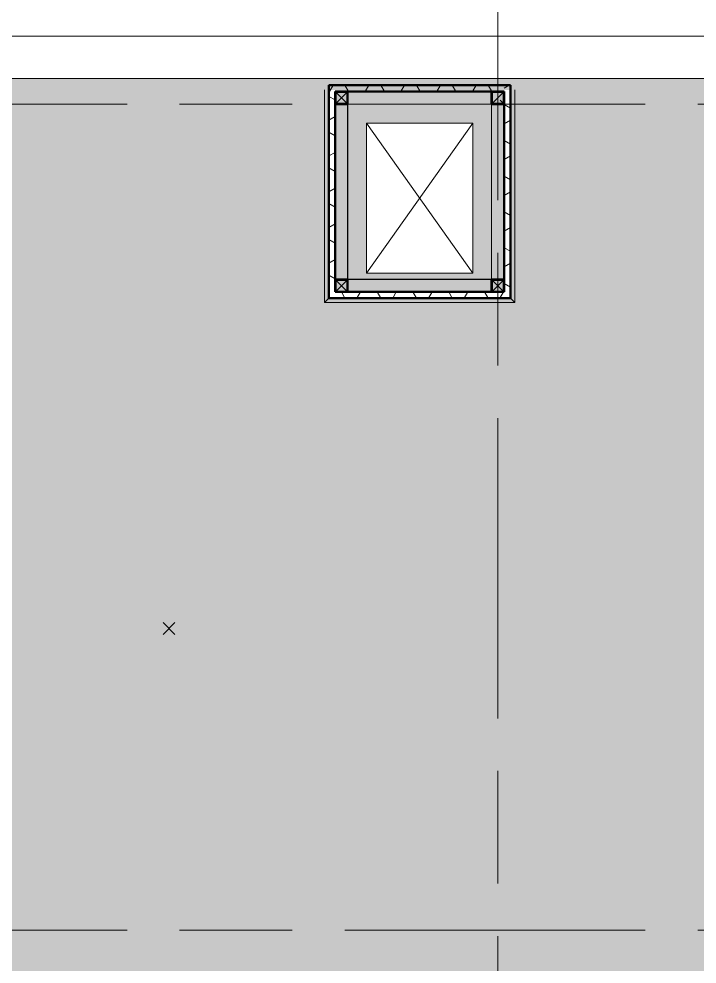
# Model space of a CAD drawing. Header units: millimetres. Extents: x -76261 to 649593, y -304265 to 60256.
# Drawn here: x 193874 to 199292, y -6870 to 682 of the extents above; entities that cross this region are included whole.
import ezdxf

# ---------------------------------------------------------------- set-up
doc = ezdxf.new("R2010")
doc.units = ezdxf.units.MM
doc.header["$LTSCALE"] = 2000
doc.header["$MEASUREMENT"] = 0
doc.linetypes.add('Centre', pattern=[6.9, 4, -0.7, 1.5, -0.7])
doc.layers.get('0').update_dxf_attribs({"linetype": 'CONTINUOUS'})
for name, color, linetype, lineweight in [('A-DETL', 8, 'CONTINUOUS', 15), ('A-FLOR', 8, 'CONTINUOUS', 15), ('A-FLOR-PATT', 8, 'CONTINUOUS', 15), ('A-WALL', 8, 'CONTINUOUS', 15), ('A-WALL-PATT', 8, 'CONTINUOUS', 50), ('I-WALL', 8, 'CONTINUOUS', 15), ('S-BEAM', 12, 'CONTINUOUS', 15), ('S-GRID', 14, 'CONTINUOUS', 15)]:
    doc.layers.add(name, color=color, linetype=linetype, lineweight=lineweight)
pattern_1 = [(45, (276192.53, 42001.64), (-106.06602, 106.06602), [])]

# ---------------------------------------------------------------- blocks, each defined once
blk = doc.blocks.new('Basic Wall _ WALL CONCERET-150-PL - ___-10677315-TERRANCE FLOOR PLAN')
at = {"layer": 'A-WALL-PATT'}
blk.add_hatch(color=256, dxfattribs=at).paths.add_polyline_path([(-57843, -41886.6), (-54867.5, -41886.6), (-54777.5, -41796.6), (-83852.5, -41796.6), (-83852.5, -41886.6), (-62218.6, -41886.6)], flags=0)
blk = doc.blocks.new('PIPE 100X100X2_5 - PIPE 100X100X2_5-10912462-TERRANCE FLOOR PLAN')
at = {"layer": 'S-BEAM'}
for p, q in [((-81167.4, -46237.2), (-81072.4, -46142.2)), ((-81072.4, -46237.2), (-81167.4, -46142.2))]:
    blk.add_line(p, q, dxfattribs=at)
blk = doc.blocks.new('Basic Wall _ WALL CONCERET-150-PL - ___-10912368-TERRANCE FLOOR PLAN')
at = {"layer": 'A-WALL-PATT', "lineweight": 15}
h = blk.add_hatch(color=256, dxfattribs=at)
h.paths.add_polyline_path([(-78357.5, -43586.6), (-78357.5, -41886.6), (-78392.5, -41851.6), (-78392.5, -43551.6)], flags=0)
h.paths.add_polyline_path([(-78445, -43499.1), (-78445, -43404.1), (-78540, -43404.1), (-78492.5, -43451.6)], flags=0)
h.paths.add_polyline_path([(-78540, -43401.6), (-78442.5, -43401.6), (-78442.5, -41999.6), (-78542.5, -41999.6), (-78542.5, -43401.6)], flags=0)
h.paths.add_polyline_path([(-78540, -41997.1), (-78445, -41997.1), (-78445, -41902.1), (-78492.5, -41949.6)], flags=0)
blk.add_hatch(color=256, dxfattribs=at).paths.add_polyline_path([(-78542.5, -43401.6), (-78542.5, -41999.6), (-78544.5, -42001.6), (-78544.5, -43399.6)], flags=0)
at = {"layer": 'A-WALL'}
for p, q in [((-78540, -41997.1), (-78445, -41902.1)), ((-78357.5, -41886.6), (-78357.5, -43586.6)), ((-78544.5, -42001.6), (-78544.5, -43399.6)), ((-78542.5, -41999.6), (-78542.5, -43401.6)), ((-78445, -43499.1), (-78540, -43404.1)), ((-78357.5, -43586.6), (-78392.5, -43551.6))]:
    blk.add_line(p, q, dxfattribs=at)
blk = doc.blocks.new('PIPE 100X100X2_5 - PIPE 100X100X2_5-10922040-TERRANCE FLOOR PLAN')
at = {"layer": 'S-BEAM'}
for p, q in [((-78445, -43499.1), (-78540, -43404.1)), ((-78445, -43404.1), (-78540, -43499.1))]:
    blk.add_line(p, q, dxfattribs=at)
blk = doc.blocks.new('PIPE 100X100X2_5 - PIPE 100X100X2_5-10921958-TERRANCE FLOOR PLAN')
at = {"layer": 'S-BEAM'}
for p, q in [((-79695, -43499.1), (-79790, -43404.1)), ((-79695, -43404.1), (-79790, -43499.1))]:
    blk.add_line(p, q, dxfattribs=at)
blk = doc.blocks.new('PIPE 100X100X2_5 - PIPE 100X100X2_5-10921794-TERRANCE FLOOR PLAN')
at = {"layer": 'S-BEAM'}
for p, q in [((-78445, -41902.1), (-78474.4, -41931.5)), ((-78445, -41997.1), (-78474.4, -41967.8))]:
    blk.add_line(p, q, dxfattribs=at)
blk = doc.blocks.new('Basic Wall _ WALL CONCERET-150-PL - ___-10912408-TERRANCE FLOOR PLAN')
at = {"layer": 'A-WALL-PATT', "lineweight": 15}
h = blk.add_hatch(color=256, dxfattribs=at)
h.paths.add_polyline_path([(-78544.5, -41999.6), (-78542.5, -41999.6), (-78542.5, -41899.6), (-79692.5, -41899.6), (-79692.5, -41999.6), (-79690.5, -41999.6)], flags=0)
h.paths.add_polyline_path([(-78540, -41997.1), (-78445, -41902.1), (-78540, -41902.1)], flags=0)
h.paths.add_polyline_path([(-79695, -41997.1), (-79695, -41902.1), (-79790, -41902.1), (-79720.9, -41971.3)], flags=0)
blk.add_hatch(color=256, dxfattribs=at).paths.add_polyline_path([(-78544.5, -42001.6), (-78542.5, -41999.6), (-79692.5, -41999.6), (-79690.5, -42001.6), (-78620.5, -42001.6)], flags=0)
at = {"layer": 'A-WALL'}
for p, q in [((-79695, -41997.1), (-79790, -41902.1)), ((-78445, -41902.1), (-78540, -41997.1)), ((-79692.5, -41999.6), (-78542.5, -41999.6)), ((-79690.5, -42001.6), (-78544.5, -42001.6))]:
    blk.add_line(p, q, dxfattribs=at)
blk = doc.blocks.new('Basic Wall _ WALL CONCERET-150-PL - ___-10912415-TERRANCE FLOOR PLAN')
at = {"layer": 'A-WALL-PATT', "lineweight": 15}
h = blk.add_hatch(color=256, dxfattribs=at)
h.paths.add_polyline_path([(-79792.5, -43586.6), (-78357.5, -43586.6), (-78392.5, -43551.6), (-79842.5, -43551.6), (-79877.5, -43586.6), (-79842.5, -43586.6)], flags=0)
h.paths.add_polyline_path([(-78544.5, -43501.6), (-78542.5, -43501.6), (-78542.5, -43401.6), (-79692.5, -43401.6), (-79692.5, -43501.6), (-79690.5, -43501.6)], flags=0)
h.paths.add_polyline_path([(-78540, -43499.1), (-78445, -43499.1), (-78540, -43404.1)], flags=0)
h.paths.add_polyline_path([(-79790, -43499.1), (-79695, -43499.1), (-79695, -43404.1), (-79720.9, -43430)], flags=0)
blk.add_hatch(color=256, dxfattribs=at).paths.add_polyline_path([(-79692.5, -43401.6), (-78542.5, -43401.6), (-78544.5, -43399.6), (-79690.5, -43399.6)], flags=0)
at = {"layer": 'A-WALL'}
for p, q in [((-79790, -43499.1), (-79695, -43404.1)), ((-78542.5, -43401.6), (-79692.5, -43401.6)), ((-78544.5, -43399.6), (-79690.5, -43399.6)), ((-78540, -43404.1), (-78445, -43499.1)), ((-79877.5, -43586.6), (-79842.5, -43551.6)), ((-78392.5, -43551.6), (-78357.5, -43586.6)), ((-78357.5, -43586.6), (-79877.5, -43586.6))]:
    blk.add_line(p, q, dxfattribs=at)
blk = doc.blocks.new('Basic Wall _ WALL CONCERET-150-PL - ___-10912422-TERRANCE FLOOR PLAN')
at = {"layer": 'A-WALL-PATT', "lineweight": 15}
h = blk.add_hatch(color=256, dxfattribs=at)
h.paths.add_polyline_path([(-79877.5, -43586.6), (-79842.5, -43551.6), (-79842.5, -41851.6), (-79877.5, -41886.6), (-79877.5, -43551.6)], flags=0)
h.paths.add_polyline_path([(-79790, -43499.1), (-79695, -43404.1), (-79790, -43404.1)], flags=0)
h.paths.add_polyline_path([(-79720.9, -43401.6), (-79692.5, -43401.6), (-79692.5, -41999.6), (-79792.5, -41999.6), (-79792.5, -43401.6), (-79790, -43401.6)], flags=0)
h.paths.add_polyline_path([(-79790, -41997.1), (-79695, -41997.1), (-79790, -41902.1)], flags=0)
blk.add_hatch(color=256, dxfattribs=at).paths.add_polyline_path([(-79692.5, -43401.6), (-79690.5, -43399.6), (-79690.5, -42001.6), (-79692.5, -41999.6), (-79692.5, -42480.2)], flags=0)
at = {"layer": 'A-WALL'}
for p, q in [((-79877.5, -43586.6), (-79877.5, -41886.6)), ((-79790, -41902.1), (-79695, -41997.1)), ((-79692.5, -43401.6), (-79692.5, -41999.6)), ((-79690.5, -43399.6), (-79690.5, -42001.6)), ((-79695, -43404.1), (-79790, -43499.1)), ((-79842.5, -43551.6), (-79877.5, -43586.6))]:
    blk.add_line(p, q, dxfattribs=at)
blk = doc.blocks.new('Xrexf_Office')
at = {"layer": 'A-FLOR-PATT'}
h = blk.add_hatch(dxfattribs=at)
h.set_pattern_fill('FP_4', color=256, style=0, pattern_type=2)
h.set_pattern_definition([(0, (276192.53, 42001.64), (1219.2, 304.8), [50.292, -864.108, 50.292, -864.108, -4876.8]), (0, (276192.53, 42001.64), (1219.2, 304.8), [-1828.8, 50.292, -1778.508, 50.292, -864.108, -2133.6]), (0, (276192.53, 42001.64), (1219.2, 304.8), [-4572, 50.292, -559.308, 50.292, -1473.708]), (120, (276649.73, 42154.04), (-873.5645, 903.4582), [50.292, -864.108, 50.292, -864.108, -4876.8]), (120, (276649.73, 42154.04), (-873.5645, 903.4582), [-1828.8, 50.292, -1778.508, 50.292, -864.108, -2133.6]), (120, (276649.73, 42154.04), (-873.5645, 903.4582), [-4572, 50.292, -559.308, 50.292, -1473.708]), (240, (276802.13, 42763.64), (-345.6355, -1208.2582), [50.292, -864.108, 50.292, -864.108, -4876.8]), (240, (276802.13, 42763.64), (-345.6355, -1208.2582), [-1828.8, 50.292, -1778.508, 50.292, -864.108, -2133.6]), (240, (276802.13, 42763.64), (-345.6355, -1208.2582), [-4572, 50.292, -559.308, 50.292, -1473.708])])
h.paths.add_polyline_path([(192500, -15800), (220900, -15800), (220900, 115), (197835, 115), (197835, -1585), (196315, -1585), (196315, 115), (192340, 115), (192340, -6270), (193256, -6270), (193256, -6308), (192340, -6308), (192340, -6890), (192500, -6890), (192500, -15560.6)], flags=0)
h.paths.add_polyline_path([(197648, -1398), (197648, 0), (196502, 0), (196503, -1398), (197577.7, -1398)], flags=0)
h.paths.add_polyline_path([(197500, -1350), (196650, -1350), (196650, -150), (197500, -150), (197500, -1250)], flags=0)
at = {"layer": 'A-WALL-PATT', "lineweight": 15}
h = blk.add_hatch(dxfattribs=at)
h.set_pattern_fill('FP_11', color=256, style=0, pattern_type=2)
h.set_pattern_definition([(180, (197050, 152), (-142.875, -82.489), [95.25, -190.5]), (300, (197050, 152), (142.875, -82.489), [95.25, -190.5]), (240, (197050, 152), (7e-05, -164.978), [0, -190.5, 95.25, 0])])
h.paths.add_polyline_path([(197750, 102), (197750, 152), (196350, 152), (196350, 102), (196471.7, 102)], flags=0)
h = blk.add_hatch(dxfattribs=at)
h.set_pattern_fill('FP_9', color=256, style=0, pattern_type=2)
h.set_pattern_definition([(90, (197800, -699), (-82.489, 142.875), [95.25, -190.5]), (210, (197800, -699), (-82.489, -142.875), [95.25, -190.5]), (150, (197800, -699), (-164.978, -7e-05), [0, -190.5, 95.25, 0])])
h.paths.add_polyline_path([(197750, -1550), (197800, -1550), (197800, 152), (197750, 152), (197750, -1500)], flags=0)
h = blk.add_hatch(dxfattribs=at)
h.set_pattern_fill('FP_13', color=256, style=0, pattern_type=2)
h.set_pattern_definition([(270, (196350, -699), (82.489, -142.875), [95.25, -190.5]), (30, (196350, -699), (82.489, 142.875), [95.25, -190.5]), (330, (196350, -699), (164.978, 7e-05), [0, -190.5, 95.25, 0])])
h.paths.add_polyline_path([(196400, -1500), (196400, 102), (196350, 102), (196350, -1500)], flags=0)
h = blk.add_hatch(dxfattribs=at)
h.set_pattern_fill('FP_12', color=256, style=0, pattern_type=2)
h.set_pattern_definition([(360, (197050, -1550), (142.875, 82.489), [95.25, -190.5]), (120, (197050, -1550), (-142.875, 82.489), [95.25, -190.5]), (60, (197050, -1550), (-7e-05, 164.978), [0, -190.5, 95.25, 0])])
h.paths.add_polyline_path([(196471.7, -1550), (197750, -1550), (197750, -1500), (196350, -1500), (196350, -1550)], flags=0)
at = {"layer": 'S-BEAM'}
h = blk.add_hatch(dxfattribs=at)
h.set_pattern_fill('FP_10', color=256, style=0, pattern_type=2)
h.set_pattern_definition(pattern_1)
h.paths.add_polyline_path([(196500, 2), (196500, 102), (196400, 102), (196400, 2), (196471.7, 2)], flags=0)
h.paths.add_polyline_path([(196471.7, 4.5), (196402.5, 4.5), (196402.5, 99.5), (196497.5, 99.5), (196497.5, 4.5)], flags=0)
h = blk.add_hatch(dxfattribs=at)
h.set_pattern_fill('FP_10', color=256, style=0, pattern_type=2)
h.set_pattern_definition(pattern_1)
h.paths.add_polyline_path([(197650, 2), (197750, 2), (197750, 102), (197650, 102)], flags=0)
h.paths.add_polyline_path([(197747.5, 4.5), (197652.5, 4.5), (197652.5, 99.5), (197747.5, 99.5)], flags=0)
h = blk.add_hatch(dxfattribs=at)
h.set_pattern_fill('FP_10', color=256, style=0, pattern_type=2)
h.set_pattern_definition(pattern_1)
h.paths.add_polyline_path([(196471.7, -1500), (196500, -1500), (196500, -1400), (196400, -1400), (196400, -1500)], flags=0)
h.paths.add_polyline_path([(196497.5, -1497.5), (196402.5, -1497.5), (196402.5, -1402.5), (196497.5, -1402.5)], flags=0)
h = blk.add_hatch(dxfattribs=at)
h.set_pattern_fill('FP_10', color=256, style=0, pattern_type=2)
h.set_pattern_definition(pattern_1)
h.paths.add_polyline_path([(197650, -1500), (197750, -1500), (197750, -1400), (197650, -1400)], flags=0)
h.paths.add_polyline_path([(197652.5, -1497.5), (197652.5, -1402.5), (197747.5, -1402.5), (197747.5, -1497.5)], flags=0)
at = {"layer": 'A-DETL'}
for p, q in [((197500, -150), (196650, -1350)), ((196650, -150), (197500, -1350))]:
    blk.add_line(p, q, dxfattribs=at)
at = {"layer": 'A-FLOR'}
for p, q in [((196650, -150), (197500, -150)), ((196650, -1350), (196650, -150)), ((197500, -150), (197500, -1350)), ((197500, -1350), (196650, -1350))]:
    blk.add_line(p, q, dxfattribs=at)
at = {"layer": 'A-WALL'}
for p, q in [((221755, 545), (192340, 545)), ((221415, 205), (192340, 205))]:
    blk.add_line(p, q, dxfattribs=at)
at = {"layer": 'I-WALL', "lineweight": 50}
for p, q in [((197800, 152), (196350, 152)), ((196350, 152), (196350, -1550)), ((197800, -1550), (197800, 152)), ((196400, 102), (197750, 102)), ((196400, -1500), (196400, 102)), ((197750, 102), (197750, -1500)), ((197750, -1500), (196400, -1500)), ((196350, -1550), (197800, -1550))]:
    blk.add_line(p, q, dxfattribs=at)
at = {"layer": 'S-BEAM', "lineweight": 50}
for p, q in [((196500, 102), (196400, 102)), ((196400, 102), (196400, 2)), ((196402.5, 4.5), (196402.5, 99.5)), ((196402.5, 99.5), (196497.5, 99.5)), ((196497.5, 99.5), (196497.5, 4.5)), ((196500, 2), (196500, 102)), ((197750, 102), (197650, 102)), ((197650, 102), (197650, 2)), ((197652.5, 4.5), (197652.5, 99.5)), ((197652.5, 99.5), (197747.5, 99.5)), ((197747.5, 99.5), (197747.5, 4.5)), ((197750, 2), (197750, 102)), ((196400, 2), (196500, 2)), ((196497.5, 4.5), (196402.5, 4.5)), ((197650, 2), (197750, 2)), ((197747.5, 4.5), (197652.5, 4.5)), ((196500, -1400), (196400, -1400)), ((196400, -1400), (196400, -1500)), ((196402.5, -1497.5), (196402.5, -1402.5)), ((196402.5, -1402.5), (196497.5, -1402.5)), ((196497.5, -1402.5), (196497.5, -1497.5)), ((196500, -1500), (196500, -1400)), ((197750, -1400), (197650, -1400)), ((197650, -1400), (197650, -1500)), ((197652.5, -1497.5), (197652.5, -1402.5)), ((197652.5, -1402.5), (197747.5, -1402.5)), ((197747.5, -1402.5), (197747.5, -1497.5)), ((197750, -1500), (197750, -1400)), ((196400, -1500), (196500, -1500)), ((196497.5, -1497.5), (196402.5, -1497.5)), ((197650, -1500), (197750, -1500)), ((197747.5, -1497.5), (197652.5, -1497.5))]:
    blk.add_line(p, q, dxfattribs=at)
at = {"layer": 'S-GRID', "linetype": 'Centre', "ltscale": 0.3}
for p, q in [((197700, 5772.9), (197700, -18116.3)), ((184057.9, 0), (224669.6, 0)), ((184057.9, -6600), (224669.6, -6600))]:
    blk.add_line(p, q, dxfattribs=at)
at = {"layer": 'A-WALL'}
for name in ['Basic Wall _ WALL CONCERET-150-PL - ___-10677315-TERRANCE FLOOR PLAN', 'Basic Wall _ WALL CONCERET-150-PL - ___-10912422-TERRANCE FLOOR PLAN', 'Basic Wall _ WALL CONCERET-150-PL - ___-10912408-TERRANCE FLOOR PLAN', 'Basic Wall _ WALL CONCERET-150-PL - ___-10912368-TERRANCE FLOOR PLAN', 'Basic Wall _ WALL CONCERET-150-PL - ___-10912415-TERRANCE FLOOR PLAN']:
    blk.add_blockref(name, (276192.5, 42001.6), dxfattribs=at)
at = {"layer": 'S-BEAM'}
for name, p in [('PIPE 100X100X2_5 - PIPE 100X100X2_5-10921958-TERRANCE FLOOR PLAN', (276192.5, 43503.6)), ('PIPE 100X100X2_5 - PIPE 100X100X2_5-10921794-TERRANCE FLOOR PLAN', (276192.5, 42001.6)), ('PIPE 100X100X2_5 - PIPE 100X100X2_5-10921958-TERRANCE FLOOR PLAN', (276192.5, 42001.6)), ('PIPE 100X100X2_5 - PIPE 100X100X2_5-10922040-TERRANCE FLOOR PLAN', (276192.5, 42001.6)), ('PIPE 100X100X2_5 - PIPE 100X100X2_5-10912462-TERRANCE FLOOR PLAN', (276192.5, 42001.6))]:
    blk.add_blockref(name, p, dxfattribs=at)

msp = doc.modelspace()

# ---------------------------------------------------------------- block references
at = {"linetype": 'ByBlock'}
msp.add_blockref('Xrexf_Office', (0, 0), dxfattribs=at)

doc.saveas('drawing.dxf')
